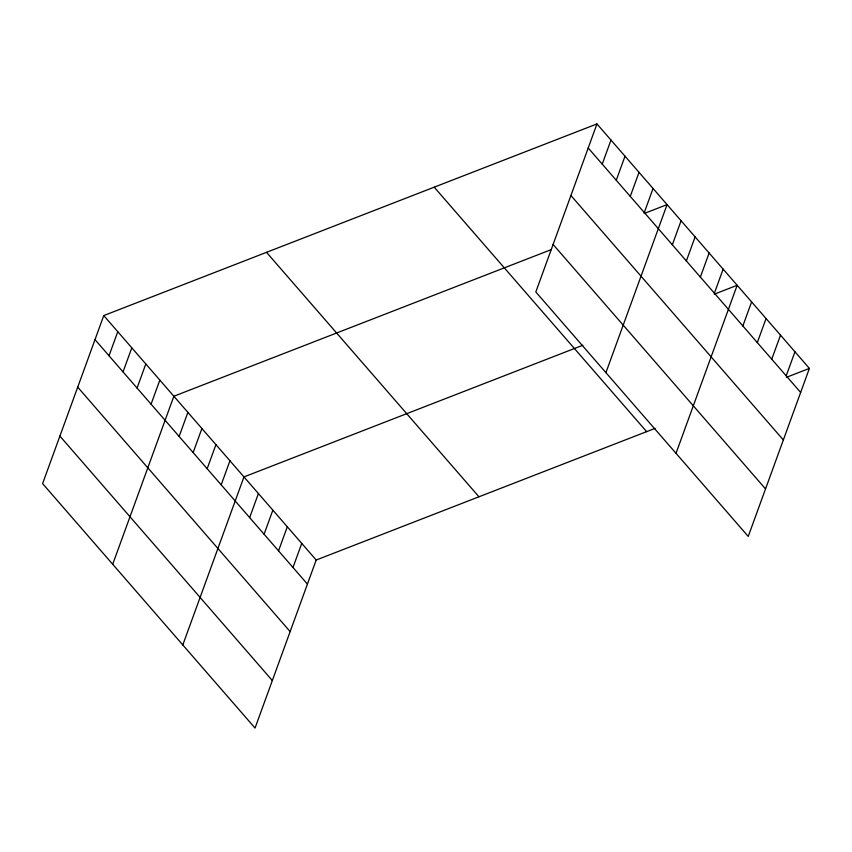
<?xml version="1.0" encoding="UTF-8"?>
<svg xmlns="http://www.w3.org/2000/svg" width="852" height="852" viewBox="0 0 852 852"><rect width="100%" height="100%" fill="white"/><g stroke="black" fill="none" stroke-linecap="round" stroke-linejoin="round"><path stroke-width="1.28" d="M596.964 123.934L535.812 291.97L748.237 536.43L809.4 368.405L596.964 123.934L103.763 315.57L42.6 483.595L255.036 728.066L316.188 560.03L655.082 428.364M109.024 355.763L117.778 331.705M123.039 371.898L131.804 347.84M137.065 388.033L145.82 363.974M151.081 404.167L159.846 380.109M112.698 564.269L173.861 396.244L551.329 249.583M179.122 436.437L187.887 412.379M193.148 452.572L201.903 428.513M207.164 468.707L215.929 444.648M221.19 484.841L229.944 460.783M182.807 644.943L243.96 476.918L582.853 345.241M249.657 517.601L258.412 493.542M264.099 534.225L272.853 510.167M278.54 550.85L287.305 526.781M292.992 567.475L301.746 543.406M602.226 164.127L610.99 140.069M616.252 180.262L625.006 156.204M630.267 196.397L639.032 172.338M644.293 212.531L653.047 188.473M605.91 372.643L667.073 204.608L644.165 213.511M672.334 244.801L681.089 220.743M686.35 260.946L695.115 236.877M700.376 277.081L709.13 253.012M714.391 293.216L723.156 269.147M676.009 453.317L737.172 285.282L714.264 294.185M742.859 325.965L751.613 301.906M757.311 342.589L766.065 318.531M771.752 359.214L780.507 335.155M786.194 375.838L794.959 351.78M786.492 377.298L809.4 368.405M588.21 147.992L800.646 392.463M570.915 195.502L783.35 439.973M553.097 244.46L765.533 488.92M434.211 187.174L646.647 431.644M266.516 252.33L478.952 496.791M103.763 315.57L316.188 560.03M94.998 339.628L307.434 584.099M77.713 387.138L290.138 631.609M59.896 436.086L272.331 680.556"/></g></svg>
